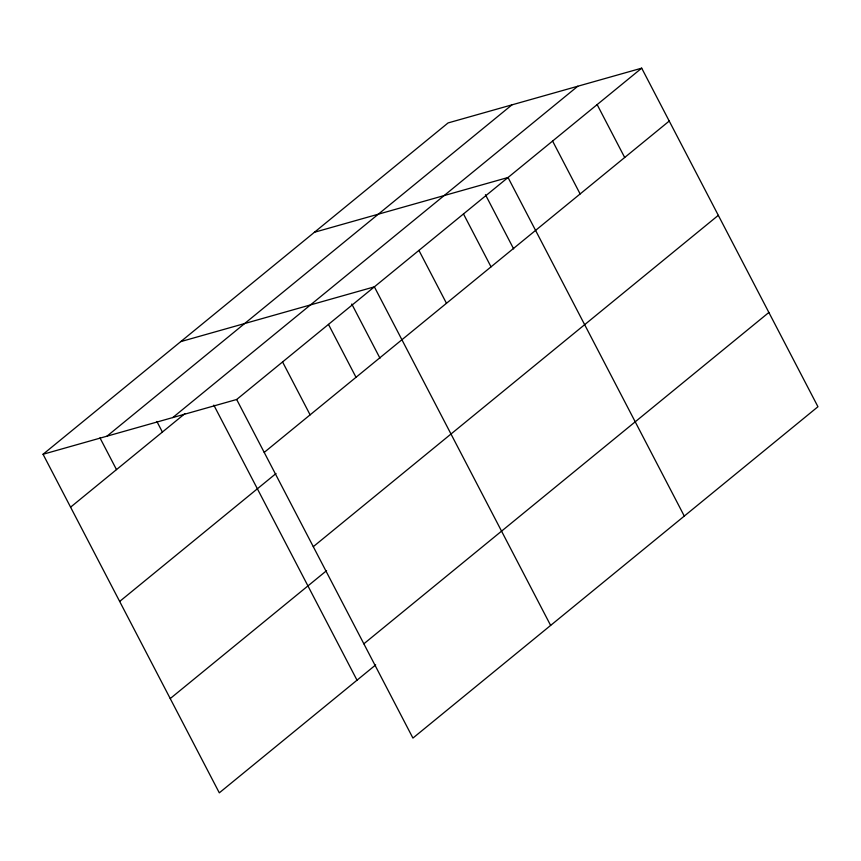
<?xml version="1.0" encoding="UTF-8"?>
<svg xmlns="http://www.w3.org/2000/svg" width="861" height="861" viewBox="0 0 861 861"><rect width="100%" height="100%" fill="white"/><g stroke="black" fill="none" stroke-linecap="round" stroke-linejoin="round"><path stroke-width="1.29" d="M375.665 664.929L219.307 792.841L43.05 454.264L448.075 122.929L641.693 68.159L817.95 406.736L412.925 738.071L236.667 399.493L641.693 68.159M106.947 436.193L511.972 104.848M172.77 417.563L577.806 86.229M70.591 507.161L184.835 413.7M264.209 452.402L669.234 121.057M119.668 601.441L276.026 473.528M313.286 546.67L718.311 215.336M170.23 698.572L326.588 570.66M363.848 643.802L768.873 312.468M314.416 232.266L508.033 177.495L684.291 516.083M180.756 341.613L374.374 286.842L550.631 625.42M43.05 454.264L236.667 399.493M597.147 104.601L624.688 157.509M552.59 141.053L580.131 193.951M485.432 194.683L513.651 248.894M463.487 213.948L491.028 266.845M418.93 250.39L446.472 303.298M351.772 304.03L379.992 358.23M328.471 324.393L356.013 377.29M282.569 361.943L310.111 414.851M213.819 405.122L357.014 680.19M156.885 421.481L162.395 432.061M99.973 437.872L116.493 469.611"/></g></svg>
